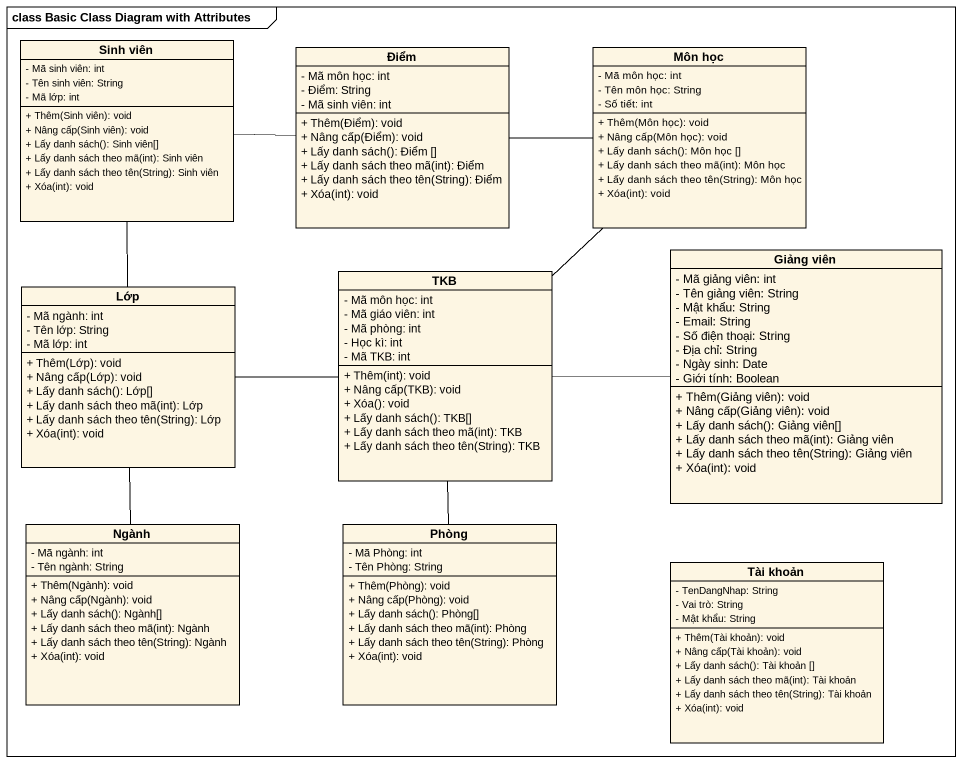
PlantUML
@startuml
mainframe class Basic Class Diagram with Attributes
hide circle
hide empty members
skinparam classAttributeIconSize 0
class "Sinh viên" as Sinh_viên {
  - Mã sinh viên: int
  - Tên sinh viên: String
  - Mã lớp: int
  + Thêm(Sinh viên): void
  + Nâng cấp(Sinh viên): void
  + Lấy danh sách(): Sinh viên[]
  + Lấy danh sách theo mã(int): Sinh viên
  + Lấy danh sách theo tên(String): Sinh viên
  + Xóa(int): void
}
class Điểm {
  - Mã môn học: int
  - Điểm: String
  - Mã sinh viên: int
  + Thêm(Điểm): void
  + Nâng cấp(Điểm): void
  + Lấy danh sách(): Điểm []
  + Lấy danh sách theo mã(int): Điểm
  + Lấy danh sách theo tên(String): Điểm
  + Xóa(int): void
}
class "Môn học" as Môn_học {
  - Mã môn học: int
  - Tên môn học: String
  - Số tiết: int
  + Thêm(Môn học): void
  + Nâng cấp(Môn học): void
  + Lấy danh sách(): Môn học []
  + Lấy danh sách theo mã(int): Môn học
  + Lấy danh sách theo tên(String): Môn học
  + Xóa(int): void
}
class Lớp {
  - Mã ngành: int
  - Tên lớp: String
  - Mã lớp: int
  + Thêm(Lớp): void
  + Nâng cấp(Lớp): void
  + Lấy danh sách(): Lớp[]
  + Lấy danh sách theo mã(int): Lớp
  + Lấy danh sách theo tên(String): Lớp
  + Xóa(int): void
}
class TKB {
  - Mã môn học: int
  - Mã giáo viên: int
  - Mã phòng: int
  - Học kì: int
  - Mã TKB: int
  + Thêm(int): void
  + Nâng cấp(TKB): void
  + Xóa(): void
  + Lấy danh sách(): TKB[]
  + Lấy danh sách theo mã(int): TKB
  + Lấy danh sách theo tên(String): TKB
}
class "Giảng viên" as Giảng_viên {
  - Mã giảng viên: int
  - Tên giảng viên: String
  - Mật khẩu: String
  - Email: String
  - Số điện thoại: String
  - Địa chỉ: String
  - Ngày sinh: Date
  - Giới tính: Boolean
  + Thêm(Giảng viên): void
  + Nâng cấp(Giảng viên): void
  + Lấy danh sách(): Giảng viên[]
  + Lấy danh sách theo mã(int): Giảng viên
  + Lấy danh sách theo tên(String): Giảng viên
  + Xóa(int): void
}
class Ngành {
  - Mã ngành: int
  - Tên ngành: String
  + Thêm(Ngành): void
  + Nâng cấp(Ngành): void
  + Lấy danh sách(): Ngành[]
  + Lấy danh sách theo mã(int): Ngành
  + Lấy danh sách theo tên(String): Ngành
  + Xóa(int): void
}
class Phòng {
  - Mã Phòng: int
  - Tên Phòng: String
  + Thêm(Phòng): void
  + Nâng cấp(Phòng): void
  + Lấy danh sách(): Phòng[]
  + Lấy danh sách theo mã(int): Phòng
  + Lấy danh sách theo tên(String): Phòng
  + Xóa(int): void
}
class "Tài khoản" as Tài_khoản {
  - TenDangNhap: String
  - Vai trò: String
  - Mật khẩu: String
  + Thêm(Tài khoản): void
  + Nâng cấp(Tài khoản): void
  + Lấy danh sách(): Tài khoản []
  + Lấy danh sách theo mã(int): Tài khoản
  + Lấy danh sách theo tên(String): Tài khoản
  + Xóa(int): void
}
Sinh_viên -right- Điểm
Điểm -right- Môn_học
Lớp -up- Sinh_viên
Lớp -right- TKB
TKB -up- Môn_học
TKB -right- Giảng_viên
TKB -- Phòng
Ngành -up- Lớp
@enduml
